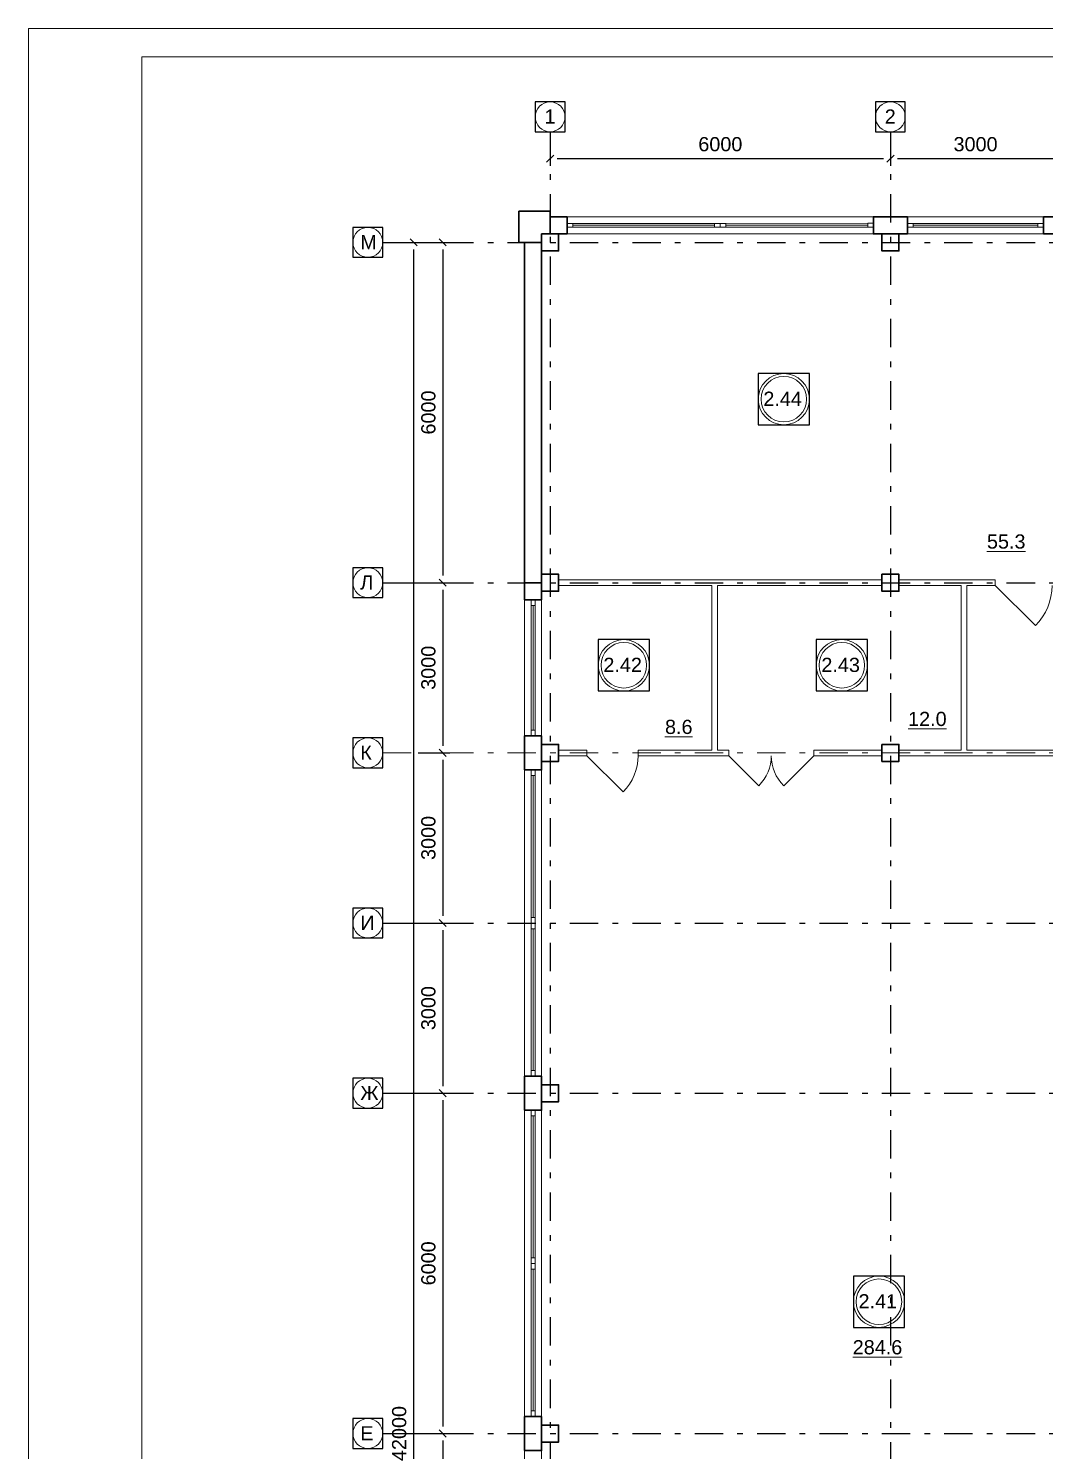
# Model space of a CAD drawing. Header units: metres. Extents: x -5 to 574, y -5 to 79.
# Drawn here: x 386.45 to 404.37, y 34.33 to 59.4 of the extents above; entities that cross this region are included whole.
import ezdxf
from ezdxf.enums import TextEntityAlignment as Align

# ---------------------------------------------------------------- set-up
doc = ezdxf.new("R2010")
doc.units = ezdxf.units.M
doc.header["$MEASUREMENT"] = 0
doc.linetypes.add('( Dashdot )', pattern=[1.001, 0.5, -0.25, 0.001, -0.25])
doc.layers.get('DEFPOINTS').update_dxf_attribs({"lineweight": 0})
doc.layers.add('Level 50', color=7, linetype='Continuous', lineweight=0)
doc.layers.add('YOLO_TABLE', color=1, linetype='Continuous')
doc.styles.add('Standard_0', font='arial.ttf')
doc.styles.add('Style-Arial', font='arial.ttf')
doc.dimstyles.get("Standard").update_dxf_attribs({"dimtxt": 0.00018, "dimasz": 0.00018, "dimexe": 0.0002, "dimexo": 0.0625, "dimgap": 9e-05, "dimtad": 0, "dimtih": 1, "dimtoh": 1, "dimdec": 4, "dimlfac": 1000, "dimzin": 0, "dimdsep": 46, "dimtxsty": 'Standard_0', "dimcen": 9e-05, "dimadec": 0, "dimazin": 0, "dimtfac": 1, "dimtdec": 4, "dimtofl": 0, "dimtmove": 0, "dimatfit": 0, "dimfxl": 0.01, "dimfxlon": 1, "dimtolj": 1, "dimtzin": 0, "dimarcsym": 0})

# ---------------------------------------------------------------- blocks, each defined once
blk = doc.blocks.new('*U29')
at = {"color": 7, "linetype": 'Continuous', "lineweight": 0, "flags": 128}
blk.add_lwpolyline([(42.05, 29.7), (42.05, -29.7), (-42.05, -29.7), (-42.05, 29.7), (42.05, 29.7)], close=True, dxfattribs=at)
at = {"layer": 'Level 50', "color": 7, "linetype": 'Continuous', "lineweight": 13}
for p, q in [((-40.05, 29.2), (-40.05, -29.2)), ((41.55, 29.2), (-40.05, 29.2))]:
    blk.add_line(p, q, dxfattribs=at)
blk = doc.blocks.new('_Oblique-1')
at = {"color": 0, "linetype": 'ByBlock', "lineweight": -2}
blk.add_line((0.5, 0.5), (-0.5, -0.5), dxfattribs=at)
blk = doc.blocks.new('*D248')
at = {"color": 0, "linetype": 'Continuous', "lineweight": -2, "transparency": 16777216}
for p, q in [((392.825, 55.629), (393.882, 55.629)), ((393.757, 55.504), (393.757, 49.754)), ((392.825, 49.629), (393.882, 49.629))]:
    blk.add_line(p, q, dxfattribs=at)
at = {"layer": 'DEFPOINTS', "color": 0, "linetype": 'Continuous', "lineweight": 0, "transparency": 16777216}
for p in [(392.7, 55.629), (392.7, 49.629), (393.757, 49.629)]:
    blk.add_point(p, dxfattribs=at)
at = {"color": 0, "linetype": 'Continuous', "lineweight": -2, "transparency": 16777216, "xscale": 0.125, "yscale": 0.125, "zscale": 0.125}
for p, rotation in [((393.757, 55.629), 90), ((393.757, 49.629), 270)]:
    blk.add_blockref('_Oblique-1', p, dxfattribs=dict(at, rotation=rotation))
at = {"color": 0, "linetype": 'Continuous', "lineweight": 0, "transparency": 16777216, "insert": (393.504, 52.629), "char_height": 0.25, "attachment_point": 5, "rotation": 90, "style": 'Style-Arial'}
blk.add_mtext('\\A1;6000', dxfattribs=at)
blk = doc.blocks.new('*D249')
at = {"color": 0, "linetype": 'Continuous', "lineweight": -2, "transparency": 16777216}
for p, q in [((392.825, 55.629), (393.367, 55.629)), ((393.242, 55.504), (393.242, 13.754)), ((392.825, 13.629), (393.367, 13.629))]:
    blk.add_line(p, q, dxfattribs=at)
at = {"layer": 'DEFPOINTS', "color": 0, "linetype": 'Continuous', "lineweight": 0, "transparency": 16777216}
for p in [(392.7, 55.629), (392.7, 13.629), (393.242, 13.629)]:
    blk.add_point(p, dxfattribs=at)
at = {"color": 0, "linetype": 'Continuous', "lineweight": -2, "transparency": 16777216, "xscale": 0.125, "yscale": 0.125, "zscale": 0.125}
for p, rotation in [((393.242, 55.629), 90), ((393.242, 13.629), 270)]:
    blk.add_blockref('_Oblique-1', p, dxfattribs=dict(at, rotation=rotation))
at = {"color": 0, "linetype": 'Continuous', "lineweight": 0, "transparency": 16777216, "insert": (392.989, 34.629), "char_height": 0.25, "attachment_point": 5, "rotation": 90, "style": 'Style-Arial'}
blk.add_mtext('\\A1;42000', dxfattribs=at)
blk = doc.blocks.new('*D253')
at = {"color": 0, "linetype": 'Continuous', "lineweight": -2, "transparency": 16777216}
for p, q in [((395.651, 57.454), (395.651, 56.98)), ((401.651, 57.454), (401.651, 56.98)), ((395.776, 57.105), (401.526, 57.105))]:
    blk.add_line(p, q, dxfattribs=at)
at = {"layer": 'DEFPOINTS', "color": 0, "linetype": 'Continuous', "lineweight": 0, "transparency": 16777216}
for p in [(395.651, 57.579), (401.651, 57.579), (401.651, 57.105)]:
    blk.add_point(p, dxfattribs=at)
at = {"color": 0, "linetype": 'Continuous', "lineweight": -2, "transparency": 16777216, "xscale": 0.125, "yscale": 0.125, "zscale": 0.125, "rotation": 180}
blk.add_blockref('_Oblique-1', (395.651, 57.105), dxfattribs=at)
at = {"color": 0, "linetype": 'Continuous', "lineweight": -2, "transparency": 16777216, "xscale": 0.125, "yscale": 0.125, "zscale": 0.125}
blk.add_blockref('_Oblique-1', (401.651, 57.105), dxfattribs=at)
at = {"color": 0, "linetype": 'Continuous', "lineweight": 0, "transparency": 16777216, "insert": (398.651, 57.358), "char_height": 0.25, "attachment_point": 5, "style": 'Style-Arial'}
blk.add_mtext('\\A1;6000', dxfattribs=at)
blk = doc.blocks.new('*D625')
at = {"color": 0, "linetype": 'Continuous', "lineweight": -2, "transparency": 16777216}
for p, q in [((392.825, 49.629), (393.882, 49.629)), ((393.757, 49.504), (393.757, 46.754)), ((393.325, 46.629), (393.882, 46.629))]:
    blk.add_line(p, q, dxfattribs=at)
at = {"layer": 'DEFPOINTS', "color": 0, "linetype": 'Continuous', "lineweight": 0, "transparency": 16777216}
for p in [(392.7, 49.629), (393.2, 46.629), (393.757, 46.629)]:
    blk.add_point(p, dxfattribs=at)
at = {"color": 0, "linetype": 'Continuous', "lineweight": -2, "transparency": 16777216, "xscale": 0.125, "yscale": 0.125, "zscale": 0.125}
for p, rotation in [((393.757, 49.629), 90), ((393.757, 46.629), 270)]:
    blk.add_blockref('_Oblique-1', p, dxfattribs=dict(at, rotation=rotation))
at = {"color": 0, "linetype": 'Continuous', "lineweight": 0, "transparency": 16777216, "insert": (393.504, 48.129), "char_height": 0.25, "attachment_point": 5, "rotation": 90, "style": 'Style-Arial'}
blk.add_mtext('\\A1;3000', dxfattribs=at)
blk = doc.blocks.new('*D626')
at = {"color": 0, "linetype": 'Continuous', "lineweight": -2, "transparency": 16777216}
for p, q in [((393.325, 46.629), (393.882, 46.629)), ((393.757, 46.504), (393.757, 43.754)), ((392.825, 43.629), (393.882, 43.629))]:
    blk.add_line(p, q, dxfattribs=at)
at = {"layer": 'DEFPOINTS', "color": 0, "linetype": 'Continuous', "lineweight": 0, "transparency": 16777216}
for p in [(393.2, 46.629), (392.7, 43.629), (393.757, 43.629)]:
    blk.add_point(p, dxfattribs=at)
at = {"color": 0, "linetype": 'Continuous', "lineweight": -2, "transparency": 16777216, "xscale": 0.125, "yscale": 0.125, "zscale": 0.125}
for p, rotation in [((393.757, 46.629), 90), ((393.757, 43.629), 270)]:
    blk.add_blockref('_Oblique-1', p, dxfattribs=dict(at, rotation=rotation))
at = {"color": 0, "linetype": 'Continuous', "lineweight": 0, "transparency": 16777216, "insert": (393.504, 45.129), "char_height": 0.25, "attachment_point": 5, "rotation": 90, "style": 'Style-Arial'}
blk.add_mtext('\\A1;3000', dxfattribs=at)
blk = doc.blocks.new('*D467')
at = {"color": 0, "linetype": 'Continuous', "lineweight": -2, "transparency": 16777216}
for p, q in [((392.825, 43.629), (393.882, 43.629)), ((393.757, 43.504), (393.757, 40.754)), ((392.825, 40.629), (393.882, 40.629))]:
    blk.add_line(p, q, dxfattribs=at)
at = {"layer": 'DEFPOINTS', "color": 0, "linetype": 'Continuous', "lineweight": 0, "transparency": 16777216}
for p in [(392.7, 43.629), (392.7, 40.629), (393.757, 40.629)]:
    blk.add_point(p, dxfattribs=at)
at = {"color": 0, "linetype": 'Continuous', "lineweight": -2, "transparency": 16777216, "xscale": 0.125, "yscale": 0.125, "zscale": 0.125}
for p, rotation in [((393.757, 43.629), 90), ((393.757, 40.629), 270)]:
    blk.add_blockref('_Oblique-1', p, dxfattribs=dict(at, rotation=rotation))
at = {"color": 0, "linetype": 'Continuous', "lineweight": 0, "transparency": 16777216, "insert": (393.504, 42.129), "char_height": 0.25, "attachment_point": 5, "rotation": 90, "style": 'Style-Arial'}
blk.add_mtext('\\A1;3000', dxfattribs=at)
blk = doc.blocks.new('*D468')
at = {"color": 0, "linetype": 'Continuous', "lineweight": -2, "transparency": 16777216}
for p, q in [((392.825, 40.629), (393.882, 40.629)), ((393.757, 40.504), (393.757, 34.754)), ((392.825, 34.629), (393.882, 34.629))]:
    blk.add_line(p, q, dxfattribs=at)
at = {"layer": 'DEFPOINTS', "color": 0, "linetype": 'Continuous', "lineweight": 0, "transparency": 16777216}
for p in [(392.7, 40.629), (392.7, 34.629), (393.757, 34.629)]:
    blk.add_point(p, dxfattribs=at)
at = {"color": 0, "linetype": 'Continuous', "lineweight": -2, "transparency": 16777216, "xscale": 0.125, "yscale": 0.125, "zscale": 0.125}
for p, rotation in [((393.757, 40.629), 90), ((393.757, 34.629), 270)]:
    blk.add_blockref('_Oblique-1', p, dxfattribs=dict(at, rotation=rotation))
at = {"color": 0, "linetype": 'Continuous', "lineweight": 0, "transparency": 16777216, "insert": (393.504, 37.629), "char_height": 0.25, "attachment_point": 5, "rotation": 90, "style": 'Style-Arial'}
blk.add_mtext('\\A1;6000', dxfattribs=at)
blk = doc.blocks.new('*D469')
at = {"color": 0, "linetype": 'Continuous', "lineweight": -2, "transparency": 16777216}
for p, q in [((392.825, 34.629), (393.882, 34.629)), ((393.757, 34.504), (393.757, 28.754)), ((392.825, 28.629), (393.882, 28.629))]:
    blk.add_line(p, q, dxfattribs=at)
at = {"layer": 'DEFPOINTS', "color": 0, "linetype": 'Continuous', "lineweight": 0, "transparency": 16777216}
for p in [(392.7, 34.629), (392.7, 28.629), (393.757, 28.629)]:
    blk.add_point(p, dxfattribs=at)
at = {"color": 0, "linetype": 'Continuous', "lineweight": -2, "transparency": 16777216, "xscale": 0.125, "yscale": 0.125, "zscale": 0.125}
for p, rotation in [((393.757, 34.629), 90), ((393.757, 28.629), 270)]:
    blk.add_blockref('_Oblique-1', p, dxfattribs=dict(at, rotation=rotation))
at = {"color": 0, "linetype": 'Continuous', "lineweight": 0, "transparency": 16777216, "insert": (393.504, 31.629), "char_height": 0.25, "attachment_point": 5, "rotation": 90, "style": 'Style-Arial'}
blk.add_mtext('\\A1;6000', dxfattribs=at)
blk = doc.blocks.new('*D466')
at = {"color": 0, "linetype": 'Continuous', "lineweight": -2, "transparency": 16777216}
for p, q in [((401.651, 57.454), (401.651, 56.98)), ((404.651, 57.204), (404.651, 56.98)), ((401.776, 57.105), (404.526, 57.105))]:
    blk.add_line(p, q, dxfattribs=at)
at = {"layer": 'DEFPOINTS', "color": 0, "linetype": 'Continuous', "lineweight": 0, "transparency": 16777216}
for p in [(401.651, 57.579), (404.651, 57.329), (404.651, 57.105)]:
    blk.add_point(p, dxfattribs=at)
at = {"color": 0, "linetype": 'Continuous', "lineweight": -2, "transparency": 16777216, "xscale": 0.125, "yscale": 0.125, "zscale": 0.125, "rotation": 180}
blk.add_blockref('_Oblique-1', (401.651, 57.105), dxfattribs=at)
at = {"color": 0, "linetype": 'Continuous', "lineweight": -2, "transparency": 16777216, "xscale": 0.125, "yscale": 0.125, "zscale": 0.125}
blk.add_blockref('_Oblique-1', (404.651, 57.105), dxfattribs=at)
at = {"color": 0, "linetype": 'Continuous', "lineweight": 0, "transparency": 16777216, "insert": (403.151, 57.358), "char_height": 0.25, "attachment_point": 5, "style": 'Style-Arial'}
blk.add_mtext('\\A1;3000', dxfattribs=at)

msp = doc.modelspace()

# ---------------------------------------------------------------- linework, layer by layer
at = {"color": 1, "linetype": '( Dashdot )'}
for p, q in [((395.65116152, 57.57893372), (395.65116152, 9.05551876)), ((401.65116152, 57.57893372), (401.65116152, 9.05551876)), ((392.69957361, 55.62893372), (464.59957361, 55.62893372)), ((392.69957361, 49.62893372), (464.59957361, 49.62893372)), ((392.69957361, 43.62893372), (419.65116152, 43.62893372)), ((392.69957361, 40.62893372), (419.65116152, 40.62893372)), ((392.69957361, 34.62893372), (419.65116152, 34.62893372))]:
    msp.add_line(p, q, dxfattribs=at)
at = {"color": 7, "linetype": 'Continuous', "lineweight": 30}
for p, q in [((395.64957361, 56.17893372), (395.09957361, 56.17893372)), ((395.09957361, 55.62893372), (395.09957361, 56.17893372)), ((395.64957361, 56.07893372), (395.64957361, 56.17893372)), ((395.19957361, 55.62893372), (395.09957361, 55.62893372))]:
    msp.add_line(p, q, dxfattribs=at)
at = {"color": 7, "linetype": 'Continuous', "lineweight": 0}
for p, q in [((396.04957361, 55.92893372), (398.54957361, 55.92893372)), ((398.74957361, 55.92893372), (401.24954289, 55.93112823)), ((402.04957361, 55.92893372), (404.24957361, 55.92893372)), ((395.34957361, 47.02893372), (395.34957361, 49.22893372)), ((395.34957361, 46.22893372), (395.34957361, 43.72893372)), ((395.34957361, 43.52893372), (395.35176812, 41.02896444)), ((395.34957361, 40.22893372), (395.34957361, 37.72893372)), ((395.34957361, 37.52893372), (395.35176812, 35.02896444))]:
    msp.add_line(p, q, dxfattribs=at)
at = {"color": 7, "linetype": 'Continuous', "lineweight": 13}
for p, q in [((401.79957361, 49.67893372), (403.49957361, 49.67893372)), ((403.49957361, 49.67893372), (403.49957361, 49.57893372)), ((398.49957361, 49.57893372), (398.49957361, 46.67893372)), ((398.59957361, 49.57893372), (398.59957361, 46.67893372)), ((401.79957361, 49.57893372), (402.89957361, 49.57893372)), ((402.89957361, 49.57893372), (402.89957361, 46.67893372)), ((402.99957361, 49.57893372), (403.49957361, 49.57893372)), ((402.99957361, 49.57893372), (402.99957361, 46.67893372)), ((396.29957361, 46.67893372), (396.29957361, 46.57893372)), ((397.19957361, 46.67893372), (397.19957361, 46.57893372)), ((398.79957361, 46.67893372), (398.79957361, 46.57893372)), ((400.29957361, 46.67893372), (400.29957361, 46.57893372)), ((401.79957361, 46.67893372), (402.89957361, 46.67893372)), ((402.99957361, 46.67893372), (405.69957361, 46.67893372)), ((396.29957361, 46.57893372), (396.93596971, 45.94253762)), ((398.79957361, 46.57893372), (399.3299037, 46.04860363)), ((400.29957361, 46.57893372), (399.76924352, 46.04860363)), ((401.79957361, 46.57893372), (405.69957361, 46.57893372))]:
    msp.add_line(p, q, dxfattribs=at)
at = {"color": 7, "lineweight": 13}
msp.add_line((403.49957361, 49.57893372), (404.20668039, 48.87182694), dxfattribs=at)
at = {"color": 1, "linetype": '( Dashdot )', "lineweight": 0}
msp.add_line((392.69957361, 46.62893372), (464.59957361, 46.62893372), dxfattribs=at)
at = {"color": 7, "linetype": 'Continuous', "lineweight": 30, "flags": 128}
for points in [[(395.64957361, 55.77893372), (395.94957361, 55.77893372), (395.94957361, 56.07893372), (395.64957361, 56.07893372), (395.64957361, 55.77893372)], [(401.94957361, 55.77893372), (401.34957361, 55.77893372), (401.34957361, 56.07893372), (401.94957361, 56.07893372), (401.94957361, 55.77893372)], [(404.94957361, 55.77893372), (404.34957361, 55.77893372), (404.34957361, 56.07893372), (404.94957361, 56.07893372), (404.94957361, 55.77893372)], [(395.49957361, 55.77893372), (395.49957361, 55.47893372), (395.79957361, 55.47893372), (395.79957361, 55.77893372), (395.49957361, 55.77893372)], [(401.49957361, 55.77893372), (401.49957361, 55.47893372), (401.79957361, 55.47893372), (401.79957361, 55.77893372), (401.49957361, 55.77893372)], [(395.19957361, 49.62893372), (395.19957361, 55.62893372), (395.49957361, 55.62893372), (395.49957361, 49.62893372), (395.19957361, 49.62893372)], [(395.49957361, 49.77893372), (395.49957361, 49.47893372), (395.79957361, 49.47893372), (395.79957361, 49.77893372), (395.49957361, 49.77893372)], [(401.49957361, 49.77893372), (401.49957361, 49.47893372), (401.79957361, 49.47893372), (401.79957361, 49.77893372), (401.49957361, 49.77893372)], [(395.19957361, 49.32893372), (395.49957361, 49.32893372), (395.49957361, 49.62893372), (395.19957361, 49.62893372), (395.19957361, 49.32893372)], [(395.19957361, 46.32893372), (395.19957361, 46.92893372), (395.49957361, 46.92893372), (395.49957361, 46.32893372), (395.19957361, 46.32893372)], [(395.49957361, 46.77893372), (395.49957361, 46.47893372), (395.79957361, 46.47893372), (395.79957361, 46.77893372), (395.49957361, 46.77893372)], [(401.49957361, 46.77893372), (401.49957361, 46.47893372), (401.79957361, 46.47893372), (401.79957361, 46.77893372), (401.49957361, 46.77893372)], [(395.19957361, 40.32893372), (395.19957361, 40.92893372), (395.49957361, 40.92893372), (395.49957361, 40.32893372), (395.19957361, 40.32893372)], [(395.49957361, 40.77893372), (395.49957361, 40.47893372), (395.79957361, 40.47893372), (395.79957361, 40.77893372), (395.49957361, 40.77893372)], [(395.19957361, 34.32893372), (395.19957361, 34.92893372), (395.49957361, 34.92893372), (395.49957361, 34.32893372), (395.19957361, 34.32893372)], [(395.49957361, 34.77893372), (395.49957361, 34.47893372), (395.79957361, 34.47893372), (395.79957361, 34.77893372), (395.49957361, 34.77893372)]]:
    msp.add_lwpolyline(points, close=True, dxfattribs=at)
at = {"color": 7, "linetype": 'Continuous', "lineweight": 0, "flags": 128}
for points in [[(401.34957361, 55.77893372), (395.94957361, 55.77893372), (395.94957361, 56.07893372), (401.34957361, 56.07893372), (401.34957361, 55.77893372)], [(398.54957361, 55.89393372), (396.04957361, 55.89393372), (396.04957361, 55.96393372), (398.54957361, 55.96393372), (398.54957361, 55.89393372)], [(401.24957361, 55.89612826), (398.74957361, 55.89393372), (398.74951216, 55.96393366), (401.24951216, 55.9661282), (401.24957361, 55.89612826)], [(401.94957361, 56.07893372), (404.34957361, 56.07893372), (404.34957361, 55.77893372), (401.94957361, 55.77893372), (401.94957361, 56.07893372)], [(402.04957361, 55.96393372), (404.24957361, 55.96393372), (404.24957361, 55.89393372), (402.04957361, 55.89393372), (402.04957361, 55.96393372)], [(395.19957361, 46.92893372), (395.19957361, 49.32893372), (395.49957361, 49.32893372), (395.49957361, 46.92893372), (395.19957361, 46.92893372)], [(395.31457361, 47.02893372), (395.31457361, 49.22893372), (395.38457361, 49.22893372), (395.38457361, 47.02893372), (395.31457361, 47.02893372)], [(395.19957361, 40.92893372), (395.19957361, 46.32893372), (395.49957361, 46.32893372), (395.49957361, 40.92893372), (395.19957361, 40.92893372)], [(395.31457361, 43.72893372), (395.31457361, 46.22893372), (395.38457361, 46.22893372), (395.38457361, 43.72893372), (395.31457361, 43.72893372)], [(395.31676815, 41.02893372), (395.31457361, 43.52893372), (395.38457356, 43.52899517), (395.38676809, 41.02899517), (395.31676815, 41.02893372)], [(395.19957361, 34.92893372), (395.19957361, 40.32893372), (395.49957361, 40.32893372), (395.49957361, 34.92893372), (395.19957361, 34.92893372)], [(395.31457361, 37.72893372), (395.31457361, 40.22893372), (395.38457361, 40.22893372), (395.38457361, 37.72893372), (395.31457361, 37.72893372)], [(395.31676815, 35.02893372), (395.31457361, 37.52893372), (395.38457356, 37.52899517), (395.38676809, 35.02899517), (395.31676815, 35.02893372)], [(395.19957361, 28.92893372), (395.19957361, 34.32893372), (395.49957361, 34.32893372), (395.49957361, 28.92893372), (395.19957361, 28.92893372)]]:
    msp.add_lwpolyline(points, close=True, dxfattribs=at)
at = {"color": 7, "linetype": 'Continuous', "lineweight": 13, "flags": 128}
for points in [[(396.04957361, 55.89393372), (395.94957361, 55.89393372), (395.94957361, 55.96393372), (396.04957361, 55.96393372), (396.04957361, 55.89393372)], [(398.64957361, 55.89393372), (398.54957361, 55.89393372), (398.54957361, 55.96393372), (398.64957361, 55.96393372), (398.64957361, 55.89393372)], [(398.74957361, 55.89393372), (398.64957361, 55.89393372), (398.64957361, 55.96393372), (398.74957361, 55.96393372), (398.74957361, 55.89393372)], [(401.34957361, 55.89612826), (401.24957361, 55.89612826), (401.24957361, 55.96612826), (401.34957361, 55.96612826), (401.34957361, 55.89612826)], [(402.04957361, 55.89393372), (401.94957361, 55.89393372), (401.94957361, 55.96393372), (402.04957361, 55.96393372), (402.04957361, 55.89393372)], [(404.34957361, 55.89393372), (404.24957361, 55.89393372), (404.24957361, 55.96393372), (404.34957361, 55.96393372), (404.34957361, 55.89393372)], [(395.38457361, 49.32893372), (395.38457361, 49.22893372), (395.31457361, 49.22893372), (395.31457361, 49.32893372), (395.38457361, 49.32893372)], [(395.38457361, 47.02893372), (395.38457361, 46.92893372), (395.31457361, 46.92893372), (395.31457361, 47.02893372), (395.38457361, 47.02893372)], [(395.31457361, 46.22893372), (395.31457361, 46.32893372), (395.38457361, 46.32893372), (395.38457361, 46.22893372), (395.31457361, 46.22893372)], [(395.31457361, 43.62893372), (395.31457361, 43.72893372), (395.38457361, 43.72893372), (395.38457361, 43.62893372), (395.31457361, 43.62893372)], [(395.31457361, 43.52893372), (395.31457361, 43.62893372), (395.38457361, 43.62893372), (395.38457361, 43.52893372), (395.31457361, 43.52893372)], [(395.31676815, 40.92893372), (395.31676815, 41.02893372), (395.38676815, 41.02893372), (395.38676815, 40.92893372), (395.31676815, 40.92893372)], [(395.31457361, 40.22893372), (395.31457361, 40.32893372), (395.38457361, 40.32893372), (395.38457361, 40.22893372), (395.31457361, 40.22893372)], [(395.31457361, 37.62893372), (395.31457361, 37.72893372), (395.38457361, 37.72893372), (395.38457361, 37.62893372), (395.31457361, 37.62893372)], [(395.31457361, 37.52893372), (395.31457361, 37.62893372), (395.38457361, 37.62893372), (395.38457361, 37.52893372), (395.31457361, 37.52893372)], [(395.31676815, 34.92893372), (395.31676815, 35.02893372), (395.38676815, 35.02893372), (395.38676815, 34.92893372), (395.31676815, 34.92893372)]]:
    msp.add_lwpolyline(points, close=True, dxfattribs=at)
for points in [[(398.59957361, 49.57893372), (401.49957361, 49.57893372), (401.49957361, 49.67893372), (395.79957361, 49.67893372)], [(395.79957361, 49.57893372), (398.49957361, 49.57893372)], [(396.29957361, 46.67893372), (395.79957361, 46.67893372), (395.79957361, 46.57893372), (396.29957361, 46.57893372)], [(398.49957361, 46.67893372), (397.19957361, 46.67893372)], [(398.79957361, 46.67893372), (398.59957361, 46.67893372)], [(400.29957361, 46.57893372), (401.49957361, 46.57893372), (401.49957361, 46.67893372), (400.29957361, 46.67893372)], [(397.19957361, 46.57893372), (398.79957361, 46.57893372)]]:
    msp.add_lwpolyline(points, dxfattribs=at)
at = {"color": 7, "linetype": 'Continuous', "lineweight": 13}
for centre, radius in [((395.64957361, 57.84228916), 0.26335544), ((401.64957361, 57.84228916), 0.26335544), ((392.43621817, 55.62893372), 0.26335544), ((399.77061508, 52.8640085), 0.45201344), ((399.77061508, 52.8640085), 0.40201344), ((392.43621817, 49.62893372), 0.26335544), ((396.94970068, 48.17250696), 0.45201344), ((396.94970068, 48.17250696), 0.40201344), ((400.79355962, 48.17250696), 0.45201344), ((400.79355962, 48.17250696), 0.40201344), ((392.43621817, 46.62893372), 0.26335544), ((392.43621817, 43.62893372), 0.26335544), ((392.43621817, 40.62893372), 0.26335544), ((401.44856503, 36.95306233), 0.45201344), ((401.44856503, 36.95306233), 0.40201344), ((392.43621817, 34.62893372), 0.26335544)]:
    msp.add_circle(centre, radius, dxfattribs=at)
at = {"color": 7, "lineweight": 0}
msp.add_arc((403.49957361, 49.57893372), 1, 315, 360, dxfattribs=at)
at = {"color": 7, "linetype": 'Continuous', "lineweight": 0}
for centre, radius, start, end in [((396.29957361, 46.57893372), 0.9, 315, 360), ((398.79957361, 46.57893372), 0.75, 315, 0), ((400.29957361, 46.57893372), 0.75, 180, 225)]:
    msp.add_arc(centre, radius, start, end, dxfattribs=at)
at = {"layer": 'YOLO_TABLE'}
for points in [[(395.38621817, 57.57893372), (395.91292905, 57.57893372), (395.91292905, 58.10564461), (395.38621817, 58.10564461)], [(401.38621817, 57.57893372), (401.91292905, 57.57893372), (401.91292905, 58.10564461), (401.38621817, 58.10564461)], [(392.17286272, 55.36557827), (392.69957361, 55.36557827), (392.69957361, 55.89228916), (392.17286272, 55.89228916)], [(399.31860164, 52.41199506), (400.22262853, 52.41199506), (400.22262853, 53.31602195), (399.31860164, 53.31602195)], [(392.17286272, 49.36557827), (392.69957361, 49.36557827), (392.69957361, 49.89228916), (392.17286272, 49.89228916)], [(396.49768724, 47.72049352), (397.40171412, 47.72049352), (397.40171412, 48.6245204), (396.49768724, 48.6245204)], [(400.34154618, 47.72049352), (401.24557307, 47.72049352), (401.24557307, 48.6245204), (400.34154618, 48.6245204)], [(392.17286272, 46.36557827), (392.69957361, 46.36557827), (392.69957361, 46.89228916), (392.17286272, 46.89228916)], [(392.17286272, 43.36557827), (392.69957361, 43.36557827), (392.69957361, 43.89228916), (392.17286272, 43.89228916)], [(392.17286272, 40.36557827), (392.69957361, 40.36557827), (392.69957361, 40.89228916), (392.17286272, 40.89228916)], [(400.99655158, 36.50104888), (401.90057847, 36.50104888), (401.90057847, 37.40507577), (400.99655158, 37.40507577)], [(392.17286272, 34.36557827), (392.69957361, 34.36557827), (392.69957361, 34.89228916), (392.17286272, 34.89228916)]]:
    msp.add_lwpolyline(points, close=True, dxfattribs=at)

# ---------------------------------------------------------------- block references
at = {"layer": 'Level 50', "color": 7, "linetype": 'Continuous', "lineweight": 13}
msp.add_blockref('*U29', (428.50114958, 29.69999445), dxfattribs=at)

# ---------------------------------------------------------------- texts
at = {"color": 7, "linetype": 'Continuous', "lineweight": 30, "style": 'Style-Arial'}
for s, p in [('1', (395.54988079, 57.97155179)), ('2', (401.54988079, 57.97155179)), ('М', (392.30212666, 55.75819635)), ('Л', (392.30212666, 49.75819635)), ('К', (392.30212666, 46.75819635)), ('И', (392.30212666, 43.75819635)), ('Ж', (392.30212666, 40.75819635)), ('Е', (392.30212666, 34.75819635))]:
    msp.add_text(s, height=0.25, dxfattribs=at).set_placement(p, align=Align.TOP_LEFT)
at = {"color": 7, "linetype": 'Continuous', "lineweight": 13, "style": 'Style-Arial'}
for s, p in [('2.44', (399.40993671, 52.99675814)), ('%%u55.3%%U', (403.35204002, 50.48024414)), ('2.42', (396.5890223, 48.3052566)), ('2.43', (400.43288125, 48.3052566)), ('%%u8.6%%U', (397.67527142, 47.21178974)), ('%%u12.0%%U', (401.96154653, 47.35217032)), ('2.41', (401.08788665, 37.08581196)), ('%%u284.6%%U', (400.98498719, 36.27515961))]:
    msp.add_text(s, height=0.25, dxfattribs=at).set_placement(p, align=Align.TOP_LEFT)

# ---------------------------------------------------------------- dimensions: what is measured, and where the dimension line sits
at = {"color": 5, "linetype": 'Continuous', "lineweight": 0}
for base, p1, p2, picture, middle in [((401.65116152, 57.10495998), (395.65116152, 57.57893372), (401.65116152, 57.57893372), '*D253', (398.65116152, 57.35760323)), ((404.65116152, 57.10495998), (401.65116152, 57.57893372), (404.65116152, 57.32893372), '*D466', (403.15116152, 57.35768849))]:
    dim = msp.add_linear_dim(base=base, p1=p1, p2=p2, dimstyle='Standard', override={"dimtxt": 0.25, "dimasz": 0.125, "dimexe": 0.125, "dimexo": 0.125, "dimgap": 0.125, "dimtad": 1, "dimtih": 0, "dimtoh": 0, "dimzin": 11, "dimtxsty": 'Style-Arial', "dimblk": '_Oblique-1', "dimfxlon": 0, "dimfrac": 2, "dimtzin": 11}, dxfattribs=at)
    dim.commit()
    dim.dimension.update_dxf_attribs({"geometry": picture, "text_midpoint": middle})
for base, p1, p2, picture, middle in [((393.75706845, 49.62893372), (392.69957361, 55.62893372), (392.69957361, 49.62893372), '*D248', (393.50442521, 52.62893372)), ((393.24182798, 13.62893372), (392.69957361, 55.62893372), (392.69957361, 13.62893372), '*D249', (392.98918474, 34.62893372)), ((393.75706845, 46.62893372), (392.69957361, 49.62893372), (393.19957361, 46.62893372), '*D625', (393.50433994, 48.12893372)), ((393.75706845, 43.62893372), (393.19957361, 46.62893372), (392.69957361, 43.62893372), '*D626', (393.50433994, 45.12893372)), ((393.75706845, 40.62893372), (392.69957361, 43.62893372), (392.69957361, 40.62893372), '*D467', (393.50433994, 42.12893372)), ((393.75706845, 34.62893372), (392.69957361, 40.62893372), (392.69957361, 34.62893372), '*D468', (393.50442521, 37.62893372)), ((393.75706845, 28.62893372), (392.69957361, 34.62893372), (392.69957361, 28.62893372), '*D469', (393.50442521, 31.62893372))]:
    dim = msp.add_linear_dim(base=base, p1=p1, p2=p2, angle=270, dimstyle='Standard', override={"dimtxt": 0.25, "dimasz": 0.125, "dimexe": 0.125, "dimexo": 0.125, "dimgap": 0.125, "dimtad": 1, "dimtih": 0, "dimtoh": 0, "dimzin": 11, "dimtxsty": 'Style-Arial', "dimblk": '_Oblique-1', "dimfxlon": 0, "dimfrac": 2, "dimtzin": 11}, dxfattribs=at)
    dim.commit()
    dim.dimension.update_dxf_attribs({"geometry": picture, "text_midpoint": middle})

doc.saveas('drawing.dxf')
